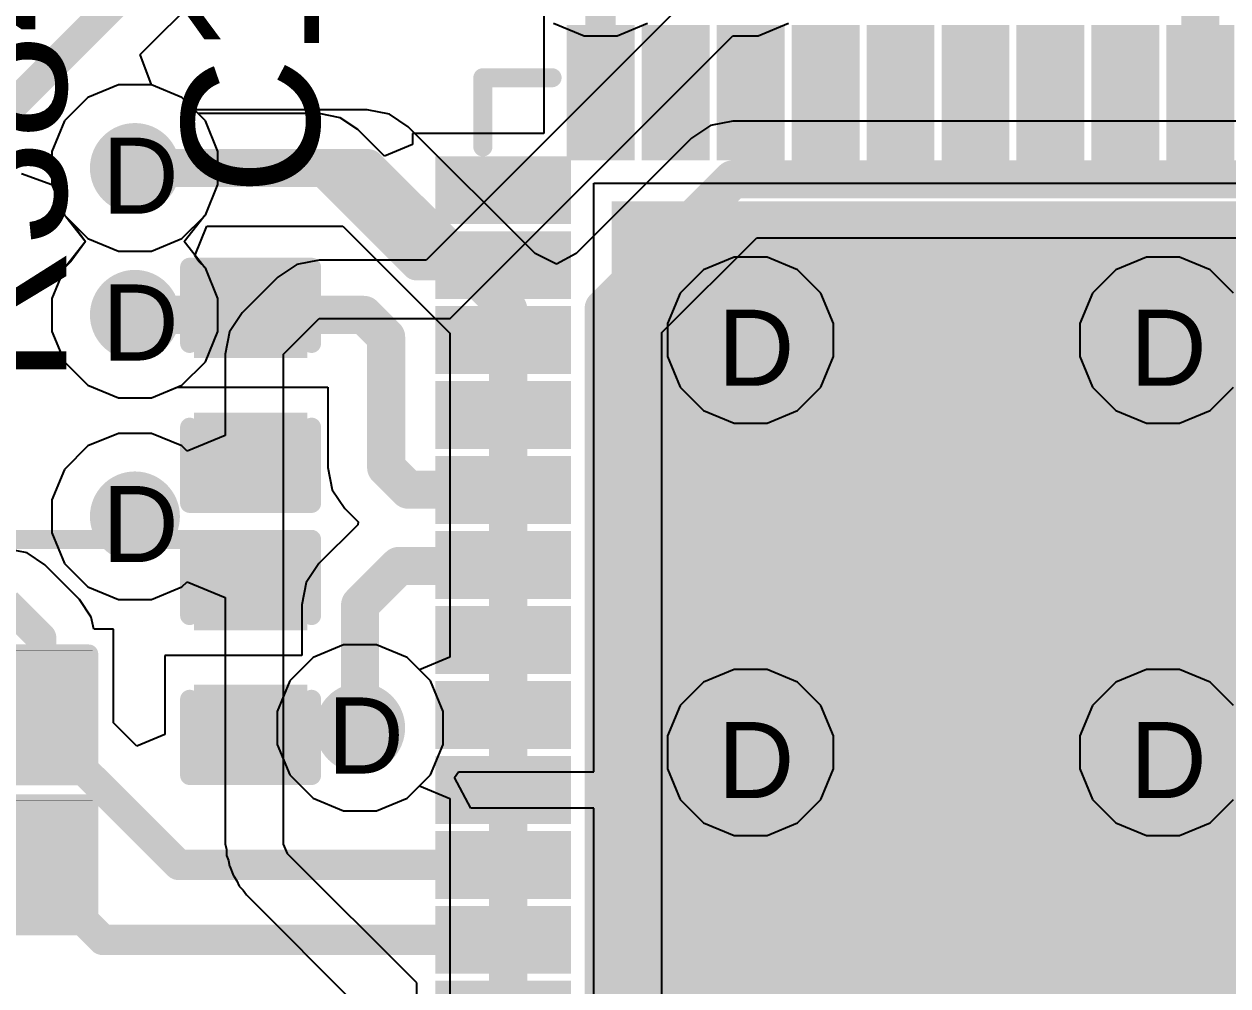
# Model space of a CAD drawing. Header units: inches. Extents: x -11 to 5428, y 0 to 5423.
# Drawn here: x 194.61 to 202.64, y 39.3 to 45.71 of the extents above; entities that cross this region are included whole.
import ezdxf

# ---------------------------------------------------------------- set-up
doc = ezdxf.new("R2010")
doc.units = ezdxf.units.IN
for name, color, linetype in [('Bottom Layer', 5, 'Continuous'), ('Drill Drawing', 1, 'Continuous'), ('GND', 16, 'Continuous'), ('PWR', 76, 'Continuous'), ('Top Layer', 1, 'Continuous'), ('Top Overlay', 2, 'Continuous'), ('Top Paste', 8, 'Continuous'), ('Top Solder', 216, 'Continuous'), ('Via Holes', 16, 'Continuous')]:
    doc.layers.add(name, color=color, linetype=linetype)
doc.styles.add('Arial', font='', dxfattribs={"height": 0.2})
doc.styles.get('Arial').set_extended_font_data('Arial')

# ---------------------------------------------------------------- blocks, each defined once
blk = doc.blocks.new('C___0402_312')
at = {"layer": 'Top Layer'}
for points in [[(-0.6985, -0.3175), (-0.6985, 0.3175), (-0.2413, 0.3175), (-0.2413, -0.3175)], [(0.2413, -0.3175), (0.2413, 0.3175), (0.6985, 0.3175), (0.6985, -0.3175)]]:
    blk.add_hatch(color=1, dxfattribs=at).paths.add_polyline_path(points)
at = {"layer": 'Top Paste'}
for points in [[(-0.6985, -0.3175), (-0.6985, 0.3175), (-0.2413, 0.3175), (-0.2413, -0.3175)], [(0.2413, -0.3175), (0.2413, 0.3175), (0.6985, 0.3175), (0.6985, -0.3175)]]:
    blk.add_hatch(color=8, dxfattribs=at).paths.add_polyline_path(points)
at = {"layer": 'Top Solder'}
for points in [[(-0.7585, -0.3775), (-0.7585, 0.3775), (-0.1813, 0.3775), (-0.1813, -0.3775)], [(0.1813, -0.3775), (0.1813, 0.3775), (0.7585, 0.3775), (0.7585, -0.3775)]]:
    blk.add_hatch(color=216, dxfattribs=at).paths.add_polyline_path(points)
at = {"layer": 'Top Overlay'}
for points in [[(-0.2794, 0.4064, 0.127, 0.127, 0), (-0.7874, 0.4064, 0.127, 0.127, 0)], [(-0.7874, -0.4064, 0.127, 0.127, 0), (-0.7874, 0.4064, 0.127, 0.127, 0)], [(0.7874, 0.4064, 0.127, 0.127, 0), (0.2794, 0.4064, 0.127, 0.127, 0)], [(0.7874, -0.4064, 0.127, 0.127, 0), (0.7874, 0.4064, 0.127, 0.127, 0)], [(-0.2794, -0.4064, 0.127, 0.127, 0), (-0.7874, -0.4064, 0.127, 0.127, 0)], [(0.7874, -0.4064, 0.127, 0.127, 0), (0.2794, -0.4064, 0.127, 0.127, 0)]]:
    blk.add_lwpolyline(points, format="xyseb", dxfattribs=at)
for points in [[(-0.8192, 0.4064, 0.0635, 0.0635, 1), (-0.7557, 0.4064, 0.0635, 0.0635, 1)], [(-0.8192, 0.4064, 0.0635, 0.0635, 1), (-0.7557, 0.4064, 0.0635, 0.0635, 1)], [(-0.3112, 0.4064, 0.0635, 0.0635, 1), (-0.2477, 0.4064, 0.0635, 0.0635, 1)], [(0.2476, 0.4064, 0.0635, 0.0635, 1), (0.3111, 0.4064, 0.0635, 0.0635, 1)], [(0.7556, 0.4064, 0.0635, 0.0635, 1), (0.8191, 0.4064, 0.0635, 0.0635, 1)], [(0.7556, 0.4064, 0.0635, 0.0635, 1), (0.8191, 0.4064, 0.0635, 0.0635, 1)], [(-0.8192, -0.4064, 0.0635, 0.0635, 1), (-0.7557, -0.4064, 0.0635, 0.0635, 1)], [(-0.8192, -0.4064, 0.0635, 0.0635, 1), (-0.7557, -0.4064, 0.0635, 0.0635, 1)], [(-0.3112, -0.4064, 0.0635, 0.0635, 1), (-0.2477, -0.4064, 0.0635, 0.0635, 1)], [(0.2476, -0.4064, 0.0635, 0.0635, 1), (0.3111, -0.4064, 0.0635, 0.0635, 1)], [(0.7556, -0.4064, 0.0635, 0.0635, 1), (0.8191, -0.4064, 0.0635, 0.0635, 1)], [(0.7556, -0.4064, 0.0635, 0.0635, 1), (0.8191, -0.4064, 0.0635, 0.0635, 1)]]:
    blk.add_lwpolyline(points, format="xyseb", close=True, dxfattribs=at)
blk = doc.blocks.new('C___0402_318')
at = {"layer": 'Top Layer'}
for points in [[(-0.6985, -0.3175), (-0.6985, 0.3175), (-0.2413, 0.3175), (-0.2413, -0.3175)], [(0.2413, -0.3175), (0.2413, 0.3175), (0.6985, 0.3175), (0.6985, -0.3175)]]:
    blk.add_hatch(color=1, dxfattribs=at).paths.add_polyline_path(points)
at = {"layer": 'Top Paste'}
for points in [[(-0.6985, -0.3175), (-0.6985, 0.3175), (-0.2413, 0.3175), (-0.2413, -0.3175)], [(0.2413, -0.3175), (0.2413, 0.3175), (0.6985, 0.3175), (0.6985, -0.3175)]]:
    blk.add_hatch(color=8, dxfattribs=at).paths.add_polyline_path(points)
at = {"layer": 'Top Solder'}
for points in [[(-0.7585, -0.3775), (-0.7585, 0.3775), (-0.1813, 0.3775), (-0.1813, -0.3775)], [(0.1813, -0.3775), (0.1813, 0.3775), (0.7585, 0.3775), (0.7585, -0.3775)]]:
    blk.add_hatch(color=216, dxfattribs=at).paths.add_polyline_path(points)
at = {"layer": 'Top Overlay'}
for points in [[(-0.7874, 0.4064, 0.127, 0.127, 0), (-0.2794, 0.4064, 0.127, 0.127, 0)], [(-0.7874, 0.4064, 0.127, 0.127, 0), (-0.7874, -0.4064, 0.127, 0.127, 0)], [(0.2794, 0.4064, 0.127, 0.127, 0), (0.7874, 0.4064, 0.127, 0.127, 0)], [(0.7874, 0.4064, 0.127, 0.127, 0), (0.7874, -0.4064, 0.127, 0.127, 0)], [(-0.7874, -0.4064, 0.127, 0.127, 0), (-0.2794, -0.4064, 0.127, 0.127, 0)], [(0.2794, -0.4064, 0.127, 0.127, 0), (0.7874, -0.4064, 0.127, 0.127, 0)]]:
    blk.add_lwpolyline(points, format="xyseb", dxfattribs=at)
for points in [[(-0.8192, 0.4064, 0.0635, 0.0635, 1), (-0.7557, 0.4064, 0.0635, 0.0635, 1)], [(-0.8192, 0.4064, 0.0635, 0.0635, 1), (-0.7557, 0.4064, 0.0635, 0.0635, 1)], [(-0.3112, 0.4064, 0.0635, 0.0635, 1), (-0.2477, 0.4064, 0.0635, 0.0635, 1)], [(0.2476, 0.4064, 0.0635, 0.0635, 1), (0.3111, 0.4064, 0.0635, 0.0635, 1)], [(0.7556, 0.4064, 0.0635, 0.0635, 1), (0.8191, 0.4064, 0.0635, 0.0635, 1)], [(0.7556, 0.4064, 0.0635, 0.0635, 1), (0.8191, 0.4064, 0.0635, 0.0635, 1)], [(-0.8192, -0.4064, 0.0635, 0.0635, 1), (-0.7557, -0.4064, 0.0635, 0.0635, 1)], [(-0.8192, -0.4064, 0.0635, 0.0635, 1), (-0.7557, -0.4064, 0.0635, 0.0635, 1)], [(-0.3112, -0.4064, 0.0635, 0.0635, 1), (-0.2477, -0.4064, 0.0635, 0.0635, 1)], [(0.2476, -0.4064, 0.0635, 0.0635, 1), (0.3111, -0.4064, 0.0635, 0.0635, 1)], [(0.7556, -0.4064, 0.0635, 0.0635, 1), (0.8191, -0.4064, 0.0635, 0.0635, 1)], [(0.7556, -0.4064, 0.0635, 0.0635, 1), (0.8191, -0.4064, 0.0635, 0.0635, 1)]]:
    blk.add_lwpolyline(points, format="xyseb", close=True, dxfattribs=at)
blk = doc.blocks.new('R___0402_348')
at = {"layer": 'Top Layer'}
for points in [[(-0.6985, -0.3175), (-0.6985, 0.3175), (-0.2413, 0.3175), (-0.2413, -0.3175)], [(0.2413, -0.3175), (0.2413, 0.3175), (0.6985, 0.3175), (0.6985, -0.3175)]]:
    blk.add_hatch(color=1, dxfattribs=at).paths.add_polyline_path(points)
at = {"layer": 'Top Paste'}
for points in [[(-0.6985, -0.3175), (-0.6985, 0.3175), (-0.2413, 0.3175), (-0.2413, -0.3175)], [(0.2413, -0.3175), (0.2413, 0.3175), (0.6985, 0.3175), (0.6985, -0.3175)]]:
    blk.add_hatch(color=8, dxfattribs=at).paths.add_polyline_path(points)
at = {"layer": 'Top Solder'}
for points in [[(-0.7535, -0.3725), (-0.7535, 0.3725), (-0.1863, 0.3725), (-0.1863, -0.3725)], [(0.1863, -0.3725), (0.1863, 0.3725), (0.7535, 0.3725), (0.7535, -0.3725)]]:
    blk.add_hatch(color=216, dxfattribs=at).paths.add_polyline_path(points)
at = {"layer": 'Top Overlay'}
for points in [[(0.7874, 0.4064, 0.127, 0.127, 0), (-0.7874, 0.4064, 0.127, 0.127, 0)], [(-0.7874, 0.4064, 0.127, 0.127, 0), (-0.7874, -0.4064, 0.127, 0.127, 0)], [(0.7874, 0.4064, 0.127, 0.127, 0), (0.7874, -0.4064, 0.127, 0.127, 0)], [(0.7874, -0.4064, 0.127, 0.127, 0), (-0.7874, -0.4064, 0.127, 0.127, 0)], [(0.8128, -0.4318, 0.00323, 0.00323, 0), (-0.8128, -0.4318, 0.00323, 0.00323, 0)]]:
    blk.add_lwpolyline(points, format="xyseb", dxfattribs=at)
for points in [[(-0.8191, 0.4064, 0.0635, 0.0635, 1), (-0.7556, 0.4064, 0.0635, 0.0635, 1)], [(-0.8191, 0.4064, 0.0635, 0.0635, 1), (-0.7556, 0.4064, 0.0635, 0.0635, 1)], [(0.7556, 0.4064, 0.0635, 0.0635, 1), (0.8191, 0.4064, 0.0635, 0.0635, 1)], [(0.7556, 0.4064, 0.0635, 0.0635, 1), (0.8191, 0.4064, 0.0635, 0.0635, 1)], [(-0.8191, -0.4064, 0.0635, 0.0635, 1), (-0.7556, -0.4064, 0.0635, 0.0635, 1)], [(-0.8191, -0.4064, 0.0635, 0.0635, 1), (-0.7556, -0.4064, 0.0635, 0.0635, 1)], [(0.7556, -0.4064, 0.0635, 0.0635, 1), (0.8191, -0.4064, 0.0635, 0.0635, 1)], [(0.7556, -0.4064, 0.0635, 0.0635, 1), (0.8191, -0.4064, 0.0635, 0.0635, 1)], [(-0.8136, -0.4318, 0.00161, 0.00161, 1), (-0.812, -0.4318, 0.00161, 0.00161, 1)], [(0.812, -0.4318, 0.00161, 0.00161, 1), (0.8136, -0.4318, 0.00161, 0.00161, 1)]]:
    blk.add_lwpolyline(points, format="xyseb", close=True, dxfattribs=at)
blk = doc.blocks.new('R___0402_349')
at = {"layer": 'Top Layer'}
for points in [[(-0.6985, -0.3175), (-0.6985, 0.3175), (-0.2413, 0.3175), (-0.2413, -0.3175)], [(0.2413, -0.3175), (0.2413, 0.3175), (0.6985, 0.3175), (0.6985, -0.3175)]]:
    blk.add_hatch(color=1, dxfattribs=at).paths.add_polyline_path(points)
at = {"layer": 'Top Paste'}
for points in [[(-0.6985, -0.3175), (-0.6985, 0.3175), (-0.2413, 0.3175), (-0.2413, -0.3175)], [(0.2413, -0.3175), (0.2413, 0.3175), (0.6985, 0.3175), (0.6985, -0.3175)]]:
    blk.add_hatch(color=8, dxfattribs=at).paths.add_polyline_path(points)
at = {"layer": 'Top Solder'}
for points in [[(-0.7535, -0.3725), (-0.7535, 0.3725), (-0.1863, 0.3725), (-0.1863, -0.3725)], [(0.1863, -0.3725), (0.1863, 0.3725), (0.7535, 0.3725), (0.7535, -0.3725)]]:
    blk.add_hatch(color=216, dxfattribs=at).paths.add_polyline_path(points)
at = {"layer": 'Top Overlay'}
for points in [[(0.7874, 0.4064, 0.127, 0.127, 0), (-0.7874, 0.4064, 0.127, 0.127, 0)], [(-0.7874, 0.4064, 0.127, 0.127, 0), (-0.7874, -0.4064, 0.127, 0.127, 0)], [(0.7874, 0.4064, 0.127, 0.127, 0), (0.7874, -0.4064, 0.127, 0.127, 0)], [(0.7874, -0.4064, 0.127, 0.127, 0), (-0.7874, -0.4064, 0.127, 0.127, 0)], [(0.8128, -0.4318, 0.00323, 0.00323, 0), (-0.8128, -0.4318, 0.00323, 0.00323, 0)]]:
    blk.add_lwpolyline(points, format="xyseb", dxfattribs=at)
for points in [[(-0.8191, 0.4064, 0.0635, 0.0635, 1), (-0.7556, 0.4064, 0.0635, 0.0635, 1)], [(-0.8191, 0.4064, 0.0635, 0.0635, 1), (-0.7556, 0.4064, 0.0635, 0.0635, 1)], [(0.7556, 0.4064, 0.0635, 0.0635, 1), (0.8191, 0.4064, 0.0635, 0.0635, 1)], [(0.7556, 0.4064, 0.0635, 0.0635, 1), (0.8191, 0.4064, 0.0635, 0.0635, 1)], [(-0.8191, -0.4064, 0.0635, 0.0635, 1), (-0.7556, -0.4064, 0.0635, 0.0635, 1)], [(-0.8191, -0.4064, 0.0635, 0.0635, 1), (-0.7556, -0.4064, 0.0635, 0.0635, 1)], [(0.7556, -0.4064, 0.0635, 0.0635, 1), (0.8191, -0.4064, 0.0635, 0.0635, 1)], [(0.7556, -0.4064, 0.0635, 0.0635, 1), (0.8191, -0.4064, 0.0635, 0.0635, 1)], [(-0.8136, -0.4318, 0.00161, 0.00161, 1), (-0.812, -0.4318, 0.00161, 0.00161, 1)], [(0.812, -0.4318, 0.00161, 0.00161, 1), (0.8136, -0.4318, 0.00161, 0.00161, 1)]]:
    blk.add_lwpolyline(points, format="xyseb", close=True, dxfattribs=at)
blk = doc.blocks.new('QFN_64_EP_9_9__363')
at = {"layer": 'Top Layer'}
for points in [[(3.575, -3.575), (-3.575, -3.575), (-3.575, 3.575), (3.575, 3.575)], [(4.05, 1.375), (4.75, 1.375), (4.75, 1.125), (4.05, 1.125)], [(4.05, 0.875), (4.75, 0.875), (4.75, 0.625), (4.05, 0.625)], [(4.05, 0.375), (4.75, 0.375), (4.75, 0.125), (4.05, 0.125)], [(4.05, -0.125), (4.75, -0.125), (4.75, -0.375), (4.05, -0.375)], [(4.05, -0.625), (4.75, -0.625), (4.75, -0.875), (4.05, -0.875)], [(4.05, -1.125), (4.75, -1.125), (4.75, -1.375), (4.05, -1.375)], [(4.05, -1.625), (4.75, -1.625), (4.75, -1.875), (4.05, -1.875)], [(4.05, -2.125), (4.75, -2.125), (4.75, -2.375), (4.05, -2.375)], [(4.05, -2.625), (4.75, -2.625), (4.75, -2.875), (4.05, -2.875)], [(4.05, -3.125), (4.75, -3.125), (4.75, -3.375), (4.05, -3.375)], [(4.05, -3.625), (4.75, -3.625), (4.75, -3.875), (4.05, -3.875)], [(-0.125, -4.05), (-0.125, -4.75), (-0.375, -4.75), (-0.375, -4.05)], [(0.375, -4.05), (0.375, -4.75), (0.125, -4.75), (0.125, -4.05)], [(0.875, -4.05), (0.875, -4.75), (0.625, -4.75), (0.625, -4.05)], [(1.375, -4.05), (1.375, -4.75), (1.125, -4.75), (1.125, -4.05)], [(1.875, -4.05), (1.875, -4.75), (1.625, -4.75), (1.625, -4.05)], [(2.375, -4.05), (2.375, -4.75), (2.125, -4.75), (2.125, -4.05)], [(2.875, -4.05), (2.875, -4.75), (2.625, -4.75), (2.625, -4.05)], [(3.375, -4.05), (3.375, -4.75), (3.125, -4.75), (3.125, -4.05)], [(3.875, -4.05), (3.875, -4.75), (3.625, -4.75), (3.625, -4.05)]]:
    blk.add_hatch(color=1, dxfattribs=at).paths.add_polyline_path(points)
at = {"layer": 'Top Paste'}
for points in [[(3.575, -3.575), (-3.575, -3.575), (-3.575, 3.575), (3.575, 3.575)], [(4.05, 1.375), (4.75, 1.375), (4.75, 1.125), (4.05, 1.125)], [(4.05, 0.875), (4.75, 0.875), (4.75, 0.625), (4.05, 0.625)], [(4.05, 0.375), (4.75, 0.375), (4.75, 0.125), (4.05, 0.125)], [(4.05, -0.125), (4.75, -0.125), (4.75, -0.375), (4.05, -0.375)], [(4.05, -0.625), (4.75, -0.625), (4.75, -0.875), (4.05, -0.875)], [(4.05, -1.125), (4.75, -1.125), (4.75, -1.375), (4.05, -1.375)], [(4.05, -1.625), (4.75, -1.625), (4.75, -1.875), (4.05, -1.875)], [(4.05, -2.125), (4.75, -2.125), (4.75, -2.375), (4.05, -2.375)], [(4.05, -2.625), (4.75, -2.625), (4.75, -2.875), (4.05, -2.875)], [(4.05, -3.125), (4.75, -3.125), (4.75, -3.375), (4.05, -3.375)], [(4.05, -3.625), (4.75, -3.625), (4.75, -3.875), (4.05, -3.875)], [(-0.125, -4.05), (-0.125, -4.75), (-0.375, -4.75), (-0.375, -4.05)], [(0.375, -4.05), (0.375, -4.75), (0.125, -4.75), (0.125, -4.05)], [(0.875, -4.05), (0.875, -4.75), (0.625, -4.75), (0.625, -4.05)], [(1.375, -4.05), (1.375, -4.75), (1.125, -4.75), (1.125, -4.05)], [(1.875, -4.05), (1.875, -4.75), (1.625, -4.75), (1.625, -4.05)], [(2.375, -4.05), (2.375, -4.75), (2.125, -4.75), (2.125, -4.05)], [(2.875, -4.05), (2.875, -4.75), (2.625, -4.75), (2.625, -4.05)], [(3.375, -4.05), (3.375, -4.75), (3.125, -4.75), (3.125, -4.05)], [(3.875, -4.05), (3.875, -4.75), (3.625, -4.75), (3.625, -4.05)]]:
    blk.add_hatch(color=8, dxfattribs=at).paths.add_polyline_path(points)
at = {"layer": 'Top Solder'}
for points in [[(3.6766, -3.6766), (-3.6766, -3.6766), (-3.6766, 3.6766), (3.6766, 3.6766)], [(3.9484, 1.9766), (4.8516, 1.9766), (4.8516, 1.5234), (3.9484, 1.5234)], [(3.9484, 1.4766), (4.8516, 1.4766), (4.8516, 1.0234), (3.9484, 1.0234)], [(3.9484, 0.9766), (4.8516, 0.9766), (4.8516, 0.5234), (3.9484, 0.5234)], [(3.9484, 0.4766), (4.8516, 0.4766), (4.8516, 0.0234), (3.9484, 0.0234)], [(3.9484, -0.0234), (4.8516, -0.0234), (4.8516, -0.4766), (3.9484, -0.4766)], [(3.9484, -0.5234), (4.8516, -0.5234), (4.8516, -0.9766), (3.9484, -0.9766)], [(3.9484, -1.0234), (4.8516, -1.0234), (4.8516, -1.4766), (3.9484, -1.4766)], [(3.9484, -1.5234), (4.8516, -1.5234), (4.8516, -1.9766), (3.9484, -1.9766)], [(3.9484, -2.0234), (4.8516, -2.0234), (4.8516, -2.4766), (3.9484, -2.4766)], [(3.9484, -2.5234), (4.8516, -2.5234), (4.8516, -2.9766), (3.9484, -2.9766)], [(3.9484, -3.0234), (4.8516, -3.0234), (4.8516, -3.4766), (3.9484, -3.4766)], [(3.9484, -3.5234), (4.8516, -3.5234), (4.8516, -3.9766), (3.9484, -3.9766)], [(-0.0234, -3.9484), (-0.0234, -4.8516), (-0.4766, -4.8516), (-0.4766, -3.9484)], [(0.4766, -3.9484), (0.4766, -4.8516), (0.0234, -4.8516), (0.0234, -3.9484)], [(0.9766, -3.9484), (0.9766, -4.8516), (0.5234, -4.8516), (0.5234, -3.9484)], [(1.4766, -3.9484), (1.4766, -4.8516), (1.0234, -4.8516), (1.0234, -3.9484)], [(1.9766, -3.9484), (1.9766, -4.8516), (1.5234, -4.8516), (1.5234, -3.9484)], [(2.4766, -3.9484), (2.4766, -4.8516), (2.0234, -4.8516), (2.0234, -3.9484)], [(2.9766, -3.9484), (2.9766, -4.8516), (2.5234, -4.8516), (2.5234, -3.9484)], [(3.4766, -3.9484), (3.4766, -4.8516), (3.0234, -4.8516), (3.0234, -3.9484)], [(3.9766, -3.9484), (3.9766, -4.8516), (3.5234, -4.8516), (3.5234, -3.9484)]]:
    blk.add_hatch(color=216, dxfattribs=at).paths.add_polyline_path(points)
at = {"layer": 'Top Overlay'}
for points in [[(4.535, -4.0386, 0.127, 0.127, 0), (4.535, -4.5, 0.127, 0.127, 0)], [(4.535, -4.5, 0.127, 0.127, 0), (4.0736, -4.5, 0.127, 0.127, 0)]]:
    blk.add_lwpolyline(points, format="xyseb", dxfattribs=at)
for points in [[(4.5033, -4.0386, 0.0635, 0.0635, 1), (4.5668, -4.0386, 0.0635, 0.0635, 1)], [(4.0418, -4.5, 0.0635, 0.0635, 1), (4.1053, -4.5, 0.0635, 0.0635, 1)], [(4.5033, -4.5, 0.0635, 0.0635, 1), (4.5668, -4.5, 0.0635, 0.0635, 1)], [(4.5033, -4.5, 0.0635, 0.0635, 1), (4.5668, -4.5, 0.0635, 0.0635, 1)]]:
    blk.add_lwpolyline(points, format="xyseb", close=True, dxfattribs=at)

msp = doc.modelspace()

# ---------------------------------------------------------------- hatches: boundary and pattern name
at = {"layer": 'Bottom Layer'}
h = msp.add_hatch(color=5, dxfattribs=at)
edge = h.paths.add_edge_path()
edge.add_arc((195.3514, 44.7548), 0.3, 0, 360)
h = msp.add_hatch(color=5, dxfattribs=at)
edge = h.paths.add_edge_path()
edge.add_arc((195.3514, 43.7754), 0.3, 0, 360)
h = msp.add_hatch(color=5, dxfattribs=at)
edge = h.paths.add_edge_path()
edge.add_arc((199.4567, 43.607), 0.3, 0, 360)
h = msp.add_hatch(color=5, dxfattribs=at)
edge = h.paths.add_edge_path()
edge.add_arc((202.2067, 43.607), 0.3, 0, 360)
h = msp.add_hatch(color=5, dxfattribs=at)
edge = h.paths.add_edge_path()
edge.add_arc((195.3514, 42.4311), 0.3, 0, 360)
h = msp.add_hatch(color=5, dxfattribs=at)
edge = h.paths.add_edge_path()
edge.add_arc((196.8531, 41.0208), 0.3, 0, 360)
h = msp.add_hatch(color=5, dxfattribs=at)
edge = h.paths.add_edge_path()
edge.add_arc((199.4567, 40.857), 0.3, 0, 360)
h = msp.add_hatch(color=5, dxfattribs=at)
edge = h.paths.add_edge_path()
edge.add_arc((202.2067, 40.857), 0.3, 0, 360)
at = {"layer": 'GND'}
h = msp.add_hatch(color=16, dxfattribs=at)
edge = h.paths.add_edge_path()
edge.add_arc((195.3514, 44.7548), 0.3, 0, 360)
h = msp.add_hatch(color=16, dxfattribs=at)
edge = h.paths.add_edge_path()
edge.add_arc((195.3514, 43.7754), 0.3, 0, 360)
h = msp.add_hatch(color=16, dxfattribs=at)
edge = h.paths.add_edge_path()
edge.add_arc((199.4567, 43.607), 0.3, 0, 360)
h = msp.add_hatch(color=16, dxfattribs=at)
edge = h.paths.add_edge_path()
edge.add_arc((202.2067, 43.607), 0.3, 0, 360)
h = msp.add_hatch(color=16, dxfattribs=at)
edge = h.paths.add_edge_path()
edge.add_arc((195.3514, 42.4311), 0.3, 0, 360)
h = msp.add_hatch(color=16, dxfattribs=at)
edge = h.paths.add_edge_path()
edge.add_arc((196.8531, 41.0208), 0.3, 0, 360)
h = msp.add_hatch(color=16, dxfattribs=at)
edge = h.paths.add_edge_path()
edge.add_arc((199.4567, 40.857), 0.3, 0, 360)
h = msp.add_hatch(color=16, dxfattribs=at)
edge = h.paths.add_edge_path()
edge.add_arc((202.2067, 40.857), 0.3, 0, 360)
at = {"layer": 'PWR'}
h = msp.add_hatch(color=76, dxfattribs=at)
edge = h.paths.add_edge_path()
edge.add_arc((195.3514, 44.7548), 0.3, 0, 360)
h = msp.add_hatch(color=76, dxfattribs=at)
edge = h.paths.add_edge_path()
edge.add_arc((195.3514, 43.7754), 0.3, 0, 360)
h = msp.add_hatch(color=76, dxfattribs=at)
edge = h.paths.add_edge_path()
edge.add_arc((199.4567, 43.607), 0.3, 0, 360)
h = msp.add_hatch(color=76, dxfattribs=at)
edge = h.paths.add_edge_path()
edge.add_arc((202.2067, 43.607), 0.3, 0, 360)
h = msp.add_hatch(color=76, dxfattribs=at)
edge = h.paths.add_edge_path()
edge.add_arc((195.3514, 42.4311), 0.3, 0, 360)
h = msp.add_hatch(color=76, dxfattribs=at)
edge = h.paths.add_edge_path()
edge.add_arc((196.8531, 41.0208), 0.3, 0, 360)
h = msp.add_hatch(color=76, dxfattribs=at)
edge = h.paths.add_edge_path()
edge.add_arc((199.4567, 40.857), 0.3, 0, 360)
h = msp.add_hatch(color=76, dxfattribs=at)
edge = h.paths.add_edge_path()
edge.add_arc((202.2067, 40.857), 0.3, 0, 360)
at = {"layer": 'Top Layer'}
h = msp.add_hatch(color=1, dxfattribs=at)
edge = h.paths.add_edge_path()
edge.add_arc((195.3514, 44.7548), 0.3, 0, 360)
h = msp.add_hatch(color=1, dxfattribs=at)
edge = h.paths.add_edge_path()
edge.add_arc((195.3514, 43.7754), 0.3, 0, 360)
h = msp.add_hatch(color=1, dxfattribs=at)
edge = h.paths.add_edge_path()
edge.add_arc((199.4567, 43.607), 0.3, 0, 360)
h = msp.add_hatch(color=1, dxfattribs=at)
edge = h.paths.add_edge_path()
edge.add_arc((202.2067, 43.607), 0.3, 0, 360)
h = msp.add_hatch(color=1, dxfattribs=at)
edge = h.paths.add_edge_path()
edge.add_arc((195.3514, 42.4311), 0.3, 0, 360)
h = msp.add_hatch(color=1, dxfattribs=at)
edge = h.paths.add_edge_path()
edge.add_arc((196.8531, 41.0208), 0.3, 0, 360)
h = msp.add_hatch(color=1, dxfattribs=at)
edge = h.paths.add_edge_path()
edge.add_arc((199.4567, 40.857), 0.3, 0, 360)
h = msp.add_hatch(color=1, dxfattribs=at)
edge = h.paths.add_edge_path()
edge.add_arc((202.2067, 40.857), 0.3, 0, 360)
at = {"layer": 'Via Holes'}
h = msp.add_hatch(color=7, dxfattribs=at)
edge = h.paths.add_edge_path()
edge.add_arc((195.3514, 44.7548), 0.15, 0, 360)
h = msp.add_hatch(color=7, dxfattribs=at)
edge = h.paths.add_edge_path()
edge.add_arc((195.3514, 43.7754), 0.15, 0, 360)
h = msp.add_hatch(color=7, dxfattribs=at)
edge = h.paths.add_edge_path()
edge.add_arc((199.4567, 43.607), 0.15, 0, 360)
h = msp.add_hatch(color=7, dxfattribs=at)
edge = h.paths.add_edge_path()
edge.add_arc((202.2067, 43.607), 0.15, 0, 360)
h = msp.add_hatch(color=7, dxfattribs=at)
edge = h.paths.add_edge_path()
edge.add_arc((195.3514, 42.4311), 0.15, 0, 360)
h = msp.add_hatch(color=7, dxfattribs=at)
edge = h.paths.add_edge_path()
edge.add_arc((196.8531, 41.0208), 0.15, 0, 360)
h = msp.add_hatch(color=7, dxfattribs=at)
edge = h.paths.add_edge_path()
edge.add_arc((199.4567, 40.857), 0.15, 0, 360)
h = msp.add_hatch(color=7, dxfattribs=at)
edge = h.paths.add_edge_path()
edge.add_arc((202.2067, 40.857), 0.15, 0, 360)

# ---------------------------------------------------------------- linework, layer by layer
at = {"layer": 'Bottom Layer'}
for p, q in [((195.3874, 45.512), (197.6912, 47.8158)), ((198.1429, 45.7213), (198.3465, 45.637)), ((198.5669, 45.637), (198.7705, 45.7213)), ((198.3465, 45.637), (198.5669, 45.637)), ((195.4616, 45.3088), (195.3874, 45.512)), ((195.6652, 45.2244), (195.4616, 45.3088)), ((195.7464, 45.1432), (195.6652, 45.2244)), ((196.8996, 45.1432), (195.7464, 45.1432)), ((197.0482, 45.1137), (196.8996, 45.1432)), ((197.1742, 45.0295), (197.0482, 45.1137)), ((199.1889, 45.0375), (199.0629, 44.9533)), ((199.3376, 45.067), (199.1889, 45.0375)), ((204.8117, 45.067), (199.3376, 45.067)), ((198.0193, 44.1844), (197.1742, 45.0295)), ((199.0629, 44.9533), (198.2949, 44.1853)), ((194.5942, 44.7188), (194.7974, 44.6446)), ((194.7974, 44.6446), (194.8817, 44.441)), ((194.8817, 44.441), (194.9249, 44.3978)), ((194.9249, 44.3978), (195.0228, 44.2651)), ((195.75, 44.1701), (195.8313, 44.3663)), ((195.8313, 44.3663), (196.7387, 44.3663)), ((196.7387, 44.3663), (197.4522, 43.6528)), ((195.0228, 44.2651), (194.9249, 44.1323)), ((198.866, 43.6576), (199.4985, 44.2901)), ((199.4985, 44.2901), (204.9727, 44.2901)), ((195.7779, 44.1323), (195.75, 44.1701)), ((198.1619, 44.1135), (198.0193, 44.1844)), ((198.2949, 44.1853), (198.1619, 44.1135)), ((194.8817, 44.0892), (194.7974, 43.8855)), ((194.9249, 44.1323), (194.8817, 44.0892)), ((195.8211, 44.0892), (195.7779, 44.1323)), ((195.9054, 43.8855), (195.8211, 44.0892)), ((194.7974, 43.8855), (194.7974, 43.6652)), ((195.9054, 43.6652), (195.9054, 43.8855)), ((194.7974, 43.6652), (194.8817, 43.4615)), ((195.8211, 43.4615), (195.9054, 43.6652)), ((197.4522, 43.6528), (197.4522, 41.4925)), ((198.866, 35.126), (198.866, 43.6576)), ((194.8817, 43.4615), (195.0376, 43.3057)), ((195.6652, 43.3057), (195.8211, 43.4615)), ((195.0376, 43.3057), (195.2412, 43.2214)), ((195.4616, 43.2214), (195.6652, 43.3057)), ((195.2412, 43.2214), (195.4616, 43.2214)), ((196.7429, 41.5748), (196.5393, 41.4904)), ((196.9633, 41.5748), (196.7429, 41.5748)), ((197.1669, 41.4904), (196.9633, 41.5748)), ((196.5393, 41.4904), (196.3834, 41.3346)), ((197.249, 41.4084), (197.1669, 41.4904)), ((197.4522, 41.4925), (197.249, 41.4084)), ((196.3834, 41.3346), (196.2991, 41.1309)), ((196.2991, 41.1309), (196.2991, 40.9106)), ((196.2991, 40.9106), (196.3834, 40.7069)), ((196.3834, 40.7069), (196.5393, 40.5511)), ((197.1669, 40.5511), (197.249, 40.6331)), ((197.249, 40.6331), (197.4522, 40.549)), ((196.5393, 40.5511), (196.7429, 40.4668)), ((196.9633, 40.4668), (197.1669, 40.5511)), ((197.4522, 40.549), (197.4522, 36.9436)), ((196.7429, 40.4668), (196.9633, 40.4668))]:
    msp.add_line(p, q, dxfattribs=at)
for points in [[(193.902, 44.5393, 0.2032, 0.2032, 0), (197.541, 48.1783, 0.2032, 0.2032, 0)], [(195.3514, 44.7548, 0.254, 0.254, 0), (196.8996, 44.7548, 0.254, 0.254, 0)], [(196.8996, 44.7548, 0.254, 0.254, 0), (197.8406, 43.8137, 0.254, 0.254, 0)], [(198.4775, 43.8185, 0.254, 0.254, 0), (199.3376, 44.6786, 0.254, 0.254, 0)], [(199.3376, 44.6786, 0.254, 0.254, 0), (204.9727, 44.6786, 0.254, 0.254, 0)], [(197.8406, 35.2367, 0.254, 0.254, 0), (197.8406, 43.8137, 0.254, 0.254, 0)], [(198.4775, 35.126, 0.254, 0.254, 0), (198.4775, 43.8185, 0.254, 0.254, 0)]]:
    msp.add_lwpolyline(points, format="xyseb", dxfattribs=at)
for points in [[(195.2879, 44.7548, 0.127, 0.127, 1), (195.4149, 44.7548, 0.127, 0.127, 1)], [(196.8361, 44.7548, 0.127, 0.127, 1), (196.9631, 44.7548, 0.127, 0.127, 1)], [(196.8361, 44.7548, 0.127, 0.127, 1), (196.9631, 44.7548, 0.127, 0.127, 1)], [(199.2741, 44.6786, 0.127, 0.127, 1), (199.4011, 44.6786, 0.127, 0.127, 1)], [(199.2741, 44.6786, 0.127, 0.127, 1), (199.4011, 44.6786, 0.127, 0.127, 1)], [(197.7771, 43.8137, 0.127, 0.127, 1), (197.9041, 43.8137, 0.127, 0.127, 1)], [(197.7771, 43.8137, 0.127, 0.127, 1), (197.9041, 43.8137, 0.127, 0.127, 1)], [(198.414, 43.8185, 0.127, 0.127, 1), (198.541, 43.8185, 0.127, 0.127, 1)], [(198.414, 43.8185, 0.127, 0.127, 1), (198.541, 43.8185, 0.127, 0.127, 1)]]:
    msp.add_lwpolyline(points, format="xyseb", close=True, dxfattribs=at)
at = {"layer": 'GND'}
for p, q in [((198.1429, 45.7213), (198.3465, 45.637)), ((198.5669, 45.637), (198.7705, 45.7213)), ((198.3465, 45.637), (198.5669, 45.637)), ((195.2412, 45.3088), (195.0376, 45.2244)), ((195.4616, 45.3088), (195.2412, 45.3088)), ((195.6652, 45.2244), (195.4616, 45.3088)), ((195.0376, 45.2244), (194.8817, 45.0686)), ((195.8211, 45.0686), (195.6652, 45.2244)), ((194.8817, 45.0686), (194.7974, 44.865)), ((195.9054, 44.865), (195.8211, 45.0686)), ((194.7974, 44.865), (194.7974, 44.6446)), ((195.9054, 44.6446), (195.9054, 44.865)), ((194.7974, 44.6446), (194.8817, 44.441)), ((195.8211, 44.441), (195.9054, 44.6446)), ((194.8817, 44.441), (194.8917, 44.431)), ((194.8917, 44.431), (195.0218, 44.2651)), ((195.6809, 44.2651), (195.8111, 44.431)), ((195.8111, 44.431), (195.8211, 44.441)), ((195.0218, 44.2651), (194.8917, 44.0991)), ((195.8111, 44.0991), (195.6809, 44.2651)), ((194.8817, 44.0892), (194.7974, 43.8855)), ((194.8917, 44.0991), (194.8817, 44.0892)), ((195.8211, 44.0892), (195.8111, 44.0991)), ((195.9054, 43.8855), (195.8211, 44.0892)), ((194.7974, 43.8855), (194.7974, 43.6652)), ((195.9054, 43.6652), (195.9054, 43.8855)), ((194.7974, 43.6652), (194.8817, 43.4615)), ((195.8211, 43.4615), (195.9054, 43.6652)), ((194.8817, 43.4615), (195.0376, 43.3057)), ((195.6652, 43.3057), (195.8211, 43.4615)), ((195.0376, 43.3057), (195.2412, 43.2214)), ((195.4616, 43.2214), (195.6652, 43.3057)), ((195.2412, 43.2214), (195.4616, 43.2214)), ((196.7429, 41.5748), (196.5393, 41.4904)), ((196.9633, 41.5748), (196.7429, 41.5748)), ((197.1669, 41.4904), (196.9633, 41.5748)), ((196.5393, 41.4904), (196.3834, 41.3346)), ((197.3228, 41.3346), (197.1669, 41.4904)), ((196.3834, 41.3346), (196.2991, 41.1309)), ((197.4071, 41.1309), (197.3228, 41.3346)), ((196.2991, 41.1309), (196.2991, 40.9106)), ((197.4071, 40.9106), (197.4071, 41.1309)), ((196.2991, 40.9106), (196.3834, 40.7069)), ((197.3228, 40.7069), (197.4071, 40.9106)), ((196.3834, 40.7069), (196.5393, 40.5511)), ((197.1669, 40.5511), (197.3228, 40.7069)), ((196.5393, 40.5511), (196.7429, 40.4668)), ((196.9633, 40.4668), (197.1669, 40.5511)), ((196.7429, 40.4668), (196.9633, 40.4668))]:
    msp.add_line(p, q, dxfattribs=at)
at = {"layer": 'PWR'}
for p, q in [((198.9783, 45.8257), (197.2925, 44.14)), ((199.5067, 45.637), (199.7103, 45.7213)), ((197.4534, 43.7515), (199.3389, 45.637)), ((199.3389, 45.637), (199.5067, 45.637)), ((195.2412, 45.3088), (195.0376, 45.2244)), ((195.4616, 45.3088), (195.2412, 45.3088)), ((195.6652, 45.2244), (195.4616, 45.3088)), ((195.0376, 45.2244), (194.8817, 45.0686)), ((195.8211, 45.0686), (195.6652, 45.2244)), ((194.8817, 45.0686), (194.7974, 44.865)), ((195.9054, 44.865), (195.8211, 45.0686)), ((194.7974, 44.865), (194.7974, 44.6446)), ((195.9054, 44.6446), (195.9054, 44.865)), ((194.7974, 44.6446), (194.8817, 44.441)), ((195.8211, 44.441), (195.9054, 44.6446)), ((194.8817, 44.441), (195.0376, 44.2851)), ((195.6652, 44.2851), (195.8211, 44.441)), ((195.0376, 44.2851), (195.2412, 44.2008)), ((195.4616, 44.2008), (195.6652, 44.2851)), ((195.2412, 44.2008), (195.4616, 44.2008)), ((199.3465, 44.161), (199.1429, 44.0766)), ((199.5669, 44.161), (199.3465, 44.161)), ((199.7705, 44.0766), (199.5669, 44.161)), ((202.0965, 44.161), (201.8929, 44.0766)), ((202.3169, 44.161), (202.0965, 44.161)), ((202.5205, 44.0766), (202.3169, 44.161)), ((196.4315, 44.1104), (196.3055, 44.0262)), ((196.5802, 44.14), (196.4315, 44.1104)), ((197.2925, 44.14), (196.5802, 44.14)), ((199.1429, 44.0766), (198.987, 43.9208)), ((199.9264, 43.9208), (199.7705, 44.0766)), ((201.8929, 44.0766), (201.737, 43.9208)), ((202.6764, 43.9208), (202.5205, 44.0766)), ((196.3055, 44.0262), (196.0673, 43.788)), ((198.987, 43.9208), (198.9027, 43.7171)), ((200.0107, 43.7171), (199.9264, 43.9208)), ((201.737, 43.9208), (201.6527, 43.7171)), ((196.0673, 43.788), (195.9831, 43.662)), ((196.342, 43.5133), (196.5802, 43.7515)), ((196.5802, 43.7515), (197.4534, 43.7515)), ((198.9027, 43.7171), (198.9027, 43.4968)), ((200.0107, 43.4968), (200.0107, 43.7171)), ((201.6527, 43.7171), (201.6527, 43.4968)), ((195.9831, 43.662), (195.9535, 43.5133)), ((195.9535, 43.5133), (195.9535, 42.9717)), ((196.342, 41.8906), (196.342, 43.5133)), ((198.9027, 43.4968), (198.987, 43.2931)), ((199.9264, 43.2931), (200.0107, 43.4968)), ((201.6527, 43.4968), (201.737, 43.2931)), ((198.987, 43.2931), (199.1429, 43.1373)), ((199.7705, 43.1373), (199.9264, 43.2931)), ((201.737, 43.2931), (201.8929, 43.1373)), ((202.5205, 43.1373), (202.6764, 43.2931)), ((199.1429, 43.1373), (199.3465, 43.053)), ((199.5669, 43.053), (199.7705, 43.1373)), ((201.8929, 43.1373), (202.0965, 43.053)), ((202.3169, 43.053), (202.5205, 43.1373)), ((199.3465, 43.053), (199.5669, 43.053)), ((202.0965, 43.053), (202.3169, 43.053)), ((195.2412, 42.9851), (195.0376, 42.9008)), ((195.4616, 42.9851), (195.2412, 42.9851)), ((195.6652, 42.9008), (195.4616, 42.9851)), ((195.9535, 42.9717), (195.6995, 42.8665)), ((195.0376, 42.9008), (194.8817, 42.745)), ((195.6995, 42.8665), (195.6652, 42.9008)), ((194.8817, 42.745), (194.7974, 42.5413)), ((194.7974, 42.5413), (194.7974, 42.321)), ((194.7974, 42.321), (194.8817, 42.1173)), ((194.8817, 42.1173), (195.0376, 41.9615)), ((195.6652, 41.9615), (195.6995, 41.9958)), ((195.6995, 41.9958), (195.9535, 41.8906)), ((195.0376, 41.9615), (195.2412, 41.8772)), ((195.4616, 41.8772), (195.6652, 41.9615)), ((195.2412, 41.8772), (195.4616, 41.8772)), ((195.9535, 41.8906), (195.9535, 40.2465)), ((196.342, 40.2465), (196.342, 41.8906)), ((199.3465, 41.411), (199.1429, 41.3266)), ((199.5669, 41.411), (199.3465, 41.411)), ((199.7705, 41.3266), (199.5669, 41.411)), ((202.0965, 41.411), (201.8929, 41.3266)), ((202.3169, 41.411), (202.0965, 41.411)), ((202.5205, 41.3266), (202.3169, 41.411)), ((199.1429, 41.3266), (198.987, 41.1708)), ((199.9264, 41.1708), (199.7705, 41.3266)), ((201.8929, 41.3266), (201.737, 41.1708)), ((202.6764, 41.1708), (202.5205, 41.3266)), ((198.987, 41.1708), (198.9027, 40.9671)), ((200.0107, 40.9671), (199.9264, 41.1708)), ((201.737, 41.1708), (201.6527, 40.9671)), ((198.9027, 40.9671), (198.9027, 40.7468)), ((200.0107, 40.7468), (200.0107, 40.9671)), ((201.6527, 40.9671), (201.6527, 40.7468)), ((198.9027, 40.7468), (198.987, 40.5431)), ((199.9264, 40.5431), (200.0107, 40.7468)), ((201.6527, 40.7468), (201.737, 40.5431)), ((198.987, 40.5431), (199.1429, 40.3873)), ((199.7705, 40.3873), (199.9264, 40.5431)), ((201.737, 40.5431), (201.8929, 40.3873)), ((202.5205, 40.3873), (202.6764, 40.5431)), ((199.1429, 40.3873), (199.3465, 40.303)), ((199.5669, 40.303), (199.7705, 40.3873)), ((201.8929, 40.3873), (202.0965, 40.303)), ((202.3169, 40.303), (202.5205, 40.3873)), ((199.3465, 40.303), (199.5669, 40.303)), ((202.0965, 40.303), (202.3169, 40.303)), ((195.9535, 40.2465), (195.961, 40.2089)), ((196.3432, 40.2446), (196.342, 40.2465)), ((196.342, 40.2465), (196.342, 40.2465)), ((196.3686, 40.1833), (196.3432, 40.2446)), ((195.961, 40.2089), (195.961, 40.1706)), ((195.961, 40.1706), (195.9611, 40.1705)), ((195.9611, 40.1705), (195.9611, 40.1703)), ((195.9611, 40.1703), (195.9611, 40.1703)), ((195.9611, 40.1703), (195.9757, 40.1351)), ((196.3691, 40.1812), (196.3686, 40.1833)), ((197.231, 39.3192), (196.3691, 40.1812)), ((195.9757, 40.1351), (195.9831, 40.0978)), ((195.9831, 40.0978), (195.9844, 40.096)), ((195.9844, 40.096), (195.9844, 40.096)), ((195.9844, 40.096), (196.0097, 40.0347)), ((196.0097, 40.0347), (196.0102, 40.0325)), ((196.0102, 40.0325), (196.0314, 40.0007)), ((196.0314, 40.0007), (196.0461, 39.9654)), ((196.0461, 39.9654), (196.0731, 39.9383)), ((196.0731, 39.9383), (196.0944, 39.9065)), ((196.0944, 39.9065), (196.8425, 39.1583)), ((197.231, 36.8234), (197.231, 39.3192))]:
    msp.add_line(p, q, dxfattribs=at)
at = {"layer": 'Top Layer'}
for p, q in [((198.0777, 45.7865), (198.0777, 44.986)), ((195.2412, 45.3088), (195.0376, 45.2244)), ((195.4616, 45.3088), (195.2412, 45.3088)), ((195.6652, 45.2244), (195.4616, 45.3088)), ((195.0376, 45.2244), (194.8817, 45.0686)), ((195.7723, 45.1174), (195.6652, 45.2244)), ((196.581, 45.1174), (195.7723, 45.1174)), ((196.7198, 45.0898), (196.581, 45.1174)), ((196.581, 45.1174), (196.581, 45.1174)), ((194.8817, 45.0686), (194.7974, 44.865)), ((196.8374, 45.0112), (196.7198, 45.0898)), ((197.015, 44.8335), (196.8374, 45.0112)), ((198.0777, 44.986), (197.2027, 44.986)), ((197.2027, 44.986), (197.2027, 44.9113)), ((197.2027, 44.9113), (197.015, 44.8335)), ((194.7974, 44.865), (194.7974, 44.6446)), ((194.7974, 44.6446), (194.8817, 44.441)), ((198.4107, 43.728), (198.4107, 44.653)), ((198.4107, 44.653), (204.3066, 44.653)), ((194.8817, 44.441), (194.9249, 44.3978)), ((194.9249, 44.3978), (195.0228, 44.2651)), ((195.0228, 44.2651), (194.9249, 44.1323)), ((194.8817, 44.0892), (194.7974, 43.8855)), ((194.9249, 44.1323), (194.8817, 44.0892)), ((194.7974, 43.8855), (194.7974, 43.6652)), ((198.4107, 42.728), (198.4107, 43.728)), ((194.7974, 43.6652), (194.8817, 43.4615)), ((194.8817, 43.4615), (195.0376, 43.3057)), ((195.0376, 43.3057), (195.2412, 43.2214)), ((195.4616, 43.2214), (195.6341, 43.2928)), ((195.6341, 43.2928), (196.6383, 43.2928)), ((196.6383, 43.2928), (196.6383, 42.7577)), ((195.2412, 43.2214), (195.4616, 43.2214)), ((196.6383, 42.7577), (196.6678, 42.6091)), ((198.4107, 41.728), (198.4107, 42.728)), ((196.6678, 42.6091), (196.752, 42.4831)), ((196.752, 42.4831), (196.8397, 42.3954)), ((196.8397, 42.3954), (196.8377, 42.3756)), ((196.8377, 42.3756), (196.5784, 42.1163)), ((194.6334, 42.1874), (194.4946, 42.215)), ((194.751, 42.1088), (194.6334, 42.1874)), ((194.9821, 41.8777), (194.751, 42.1088)), ((196.5784, 42.1163), (196.4942, 41.9903)), ((196.4942, 41.9903), (196.4646, 41.8416)), ((195.0607, 41.7601), (194.9821, 41.8777)), ((194.9821, 41.8777), (194.9821, 41.8777)), ((196.4646, 41.8416), (196.4646, 41.5034)), ((195.0769, 41.6785), (195.0607, 41.7601)), ((195.2083, 41.6785), (195.0769, 41.6785)), ((195.2083, 41.0546), (195.2083, 41.6785)), ((198.4107, 40.728), (198.4107, 41.728)), ((196.4646, 41.5034), (195.5512, 41.5034)), ((195.5512, 41.5034), (195.5512, 40.9772)), ((195.3635, 40.8994), (195.2083, 41.0546)), ((195.5512, 40.9772), (195.3635, 40.8994)), ((197.4829, 40.6892), (197.5089, 40.728)), ((197.5089, 40.728), (198.4107, 40.728)), ((197.5916, 40.486), (197.4829, 40.6892)), ((198.4107, 40.486), (197.5916, 40.486)), ((198.4107, 39.2279), (198.4107, 40.486))]:
    msp.add_line(p, q, dxfattribs=at)
for points in [[(198.4567, 45.257, 0.2032, 0.2032, 0), (198.4567, 46.871, 0.2032, 0.2032, 0)], [(202.4567, 45.257, 0.254, 0.254, 0), (202.4567, 45.9644, 0.254, 0.254, 0)], [(195.3514, 44.7548, 0.2032, 0.2032, 0), (196.581, 44.7548, 0.2032, 0.2032, 0)], [(196.581, 44.7548, 0.2032, 0.2032, 0), (197.2288, 44.107, 0.2032, 0.2032, 0)], [(197.2288, 44.107, 0.2032, 0.2032, 0), (197.8067, 44.107, 0.2032, 0.2032, 0)], [(195.3514, 43.7754, 0.254, 0.254, 0), (196.8779, 43.7754, 0.254, 0.254, 0)], [(196.8779, 43.7754, 0.254, 0.254, 0), (197.0267, 43.6266, 0.254, 0.254, 0)], [(197.0267, 42.7577, 0.254, 0.254, 0), (197.0267, 43.6266, 0.254, 0.254, 0)], [(197.0267, 42.7577, 0.254, 0.254, 0), (197.1755, 42.609, 0.254, 0.254, 0)], [(197.1755, 42.609, 0.254, 0.254, 0), (197.5837, 42.609, 0.254, 0.254, 0)], [(196.8531, 41.8416, 0.254, 0.254, 0), (197.1124, 42.101, 0.254, 0.254, 0)], [(197.1124, 42.101, 0.254, 0.254, 0), (197.6461, 42.101, 0.254, 0.254, 0)], [(197.6461, 42.101, 0.254, 0.254, 0), (197.6501, 42.105, 0.254, 0.254, 0)], [(194.4946, 41.8524, 0.2032, 0.2032, 0), (194.7257, 41.6213, 0.2032, 0.2032, 0)], [(196.8531, 41.0208, 0.254, 0.254, 0), (196.8531, 41.8416, 0.254, 0.254, 0)], [(194.7257, 41.0181, 0.2032, 0.2032, 0), (194.7257, 41.6213, 0.2032, 0.2032, 0)], [(194.7257, 41.0181, 0.2032, 0.2032, 0), (194.8527, 40.8911, 0.2032, 0.2032, 0)], [(196.1227, 41.0208, 0.254, 0.254, 0), (196.8531, 41.0208, 0.254, 0.254, 0)], [(194.8527, 40.8911, 0.2032, 0.2032, 0), (194.8591, 40.8911, 0.2032, 0.2032, 0)], [(194.8591, 40.8911, 0.2032, 0.2032, 0), (195.6432, 40.107, 0.2032, 0.2032, 0)], [(194.7257, 40.0181, 0.2032, 0.2032, 0), (194.7257, 40.107, 0.2032, 0.2032, 0)], [(195.6432, 40.107, 0.2032, 0.2032, 0), (197.8067, 40.107, 0.2032, 0.2032, 0)], [(194.2035, 39.4959, 0.2032, 0.2032, 0), (194.7257, 40.0181, 0.2032, 0.2032, 0)], [(194.7257, 40.0181, 0.2032, 0.2032, 0), (195.1368, 39.607, 0.2032, 0.2032, 0)], [(195.1368, 39.607, 0.2032, 0.2032, 0), (197.8067, 39.607, 0.2032, 0.2032, 0)]]:
    msp.add_lwpolyline(points, format="xyseb", dxfattribs=at)
for points in [[(198.4059, 45.257, 0.1016, 0.1016, 1), (198.5075, 45.257, 0.1016, 0.1016, 1)], [(202.3932, 45.257, 0.127, 0.127, 1), (202.5202, 45.257, 0.127, 0.127, 1)], [(195.3006, 44.7548, 0.1016, 0.1016, 1), (195.4022, 44.7548, 0.1016, 0.1016, 1)], [(196.5302, 44.7548, 0.1016, 0.1016, 1), (196.6318, 44.7548, 0.1016, 0.1016, 1)], [(196.5302, 44.7548, 0.1016, 0.1016, 1), (196.6318, 44.7548, 0.1016, 0.1016, 1)], [(197.178, 44.107, 0.1016, 0.1016, 1), (197.2796, 44.107, 0.1016, 0.1016, 1)], [(197.178, 44.107, 0.1016, 0.1016, 1), (197.2796, 44.107, 0.1016, 0.1016, 1)], [(197.7559, 44.107, 0.1016, 0.1016, 1), (197.8575, 44.107, 0.1016, 0.1016, 1)], [(195.2879, 43.7754, 0.127, 0.127, 1), (195.4149, 43.7754, 0.127, 0.127, 1)], [(196.8144, 43.7754, 0.127, 0.127, 1), (196.9414, 43.7754, 0.127, 0.127, 1)], [(196.8144, 43.7754, 0.127, 0.127, 1), (196.9414, 43.7754, 0.127, 0.127, 1)], [(196.9632, 43.6266, 0.127, 0.127, 1), (197.0902, 43.6266, 0.127, 0.127, 1)], [(196.9632, 43.6266, 0.127, 0.127, 1), (197.0902, 43.6266, 0.127, 0.127, 1)], [(196.9632, 42.7577, 0.127, 0.127, 1), (197.0902, 42.7577, 0.127, 0.127, 1)], [(196.9632, 42.7577, 0.127, 0.127, 1), (197.0902, 42.7577, 0.127, 0.127, 1)], [(197.112, 42.609, 0.127, 0.127, 1), (197.239, 42.609, 0.127, 0.127, 1)], [(197.112, 42.609, 0.127, 0.127, 1), (197.239, 42.609, 0.127, 0.127, 1)], [(197.5202, 42.609, 0.127, 0.127, 1), (197.6472, 42.609, 0.127, 0.127, 1)], [(197.0489, 42.101, 0.127, 0.127, 1), (197.1759, 42.101, 0.127, 0.127, 1)], [(197.0489, 42.101, 0.127, 0.127, 1), (197.1759, 42.101, 0.127, 0.127, 1)], [(197.5826, 42.101, 0.127, 0.127, 1), (197.7096, 42.101, 0.127, 0.127, 1)], [(197.5826, 42.101, 0.127, 0.127, 1), (197.7096, 42.101, 0.127, 0.127, 1)], [(197.5866, 42.105, 0.127, 0.127, 1), (197.7136, 42.105, 0.127, 0.127, 1)], [(196.7896, 41.8416, 0.127, 0.127, 1), (196.9166, 41.8416, 0.127, 0.127, 1)], [(196.7896, 41.8416, 0.127, 0.127, 1), (196.9166, 41.8416, 0.127, 0.127, 1)], [(194.6749, 41.6213, 0.1016, 0.1016, 1), (194.7765, 41.6213, 0.1016, 0.1016, 1)], [(194.6749, 41.6213, 0.1016, 0.1016, 1), (194.7765, 41.6213, 0.1016, 0.1016, 1)], [(194.6749, 41.0181, 0.1016, 0.1016, 1), (194.7765, 41.0181, 0.1016, 0.1016, 1)], [(194.6749, 41.0181, 0.1016, 0.1016, 1), (194.7765, 41.0181, 0.1016, 0.1016, 1)], [(196.0592, 41.0208, 0.127, 0.127, 1), (196.1862, 41.0208, 0.127, 0.127, 1)], [(196.7896, 41.0208, 0.127, 0.127, 1), (196.9166, 41.0208, 0.127, 0.127, 1)], [(196.7896, 41.0208, 0.127, 0.127, 1), (196.9166, 41.0208, 0.127, 0.127, 1)], [(194.8019, 40.8911, 0.1016, 0.1016, 1), (194.9035, 40.8911, 0.1016, 0.1016, 1)], [(194.8019, 40.8911, 0.1016, 0.1016, 1), (194.9035, 40.8911, 0.1016, 0.1016, 1)], [(194.8083, 40.8911, 0.1016, 0.1016, 1), (194.9099, 40.8911, 0.1016, 0.1016, 1)], [(194.8083, 40.8911, 0.1016, 0.1016, 1), (194.9099, 40.8911, 0.1016, 0.1016, 1)], [(194.6749, 40.107, 0.1016, 0.1016, 1), (194.7765, 40.107, 0.1016, 0.1016, 1)], [(195.5924, 40.107, 0.1016, 0.1016, 1), (195.694, 40.107, 0.1016, 0.1016, 1)], [(195.5924, 40.107, 0.1016, 0.1016, 1), (195.694, 40.107, 0.1016, 0.1016, 1)], [(197.7559, 40.107, 0.1016, 0.1016, 1), (197.8575, 40.107, 0.1016, 0.1016, 1)], [(194.6749, 40.0181, 0.1016, 0.1016, 1), (194.7765, 40.0181, 0.1016, 0.1016, 1)], [(194.6749, 40.0181, 0.1016, 0.1016, 1), (194.7765, 40.0181, 0.1016, 0.1016, 1)], [(194.6749, 40.0181, 0.1016, 0.1016, 1), (194.7765, 40.0181, 0.1016, 0.1016, 1)], [(195.086, 39.607, 0.1016, 0.1016, 1), (195.1876, 39.607, 0.1016, 0.1016, 1)], [(195.086, 39.607, 0.1016, 0.1016, 1), (195.1876, 39.607, 0.1016, 0.1016, 1)], [(197.7559, 39.607, 0.1016, 0.1016, 1), (197.8575, 39.607, 0.1016, 0.1016, 1)]]:
    msp.add_lwpolyline(points, format="xyseb", close=True, dxfattribs=at)
at = {"layer": 'Top Overlay'}
msp.add_lwpolyline([(189.3699, 42.2781, 0.127, 0.127, 0), (195.7163, 42.2781, 0.127, 0.127, 0)], format="xyseb", dxfattribs=at)
msp.add_lwpolyline([(195.6846, 42.2781, 0.0635, 0.0635, 1), (195.7481, 42.2781, 0.0635, 0.0635, 1)], format="xyseb", close=True, dxfattribs=at)

# ---------------------------------------------------------------- block references
for name, p, rotation in [('QFN_64_EP_9_9__363', (202.2067, 40.857), 180), ('C___0402_312', (196.1227, 43.3055), 270), ('C___0402_318', (196.1227, 41.4907), 90), ('R___0402_348', (194.2558, 41.107), 180), ('R___0402_349', (194.2558, 40.107), 180)]:
    msp.add_blockref(name, p, dxfattribs=dict(rotation=rotation))

# ---------------------------------------------------------------- texts
at = {"layer": 'Drill Drawing', "style": 'Arial'}
for p in [(195.1313, 44.4501), (195.1313, 43.4706), (199.2366, 43.3022), (201.9866, 43.3022), (195.1313, 42.1264), (196.633, 40.716), (199.2366, 40.5522), (201.9866, 40.5522)]:
    msp.add_text('D', height=0.508, dxfattribs=at).set_placement(p)
at = {"layer": 'Top Overlay', "style": 'Arial'}
for s, p in [('C122', (196.5798, 44.5685)), ('R384', (194.8941, 43.3076))]:
    msp.add_text(s, height=0.9144, rotation=90, dxfattribs=at).set_placement(p)

doc.saveas('drawing.dxf')
